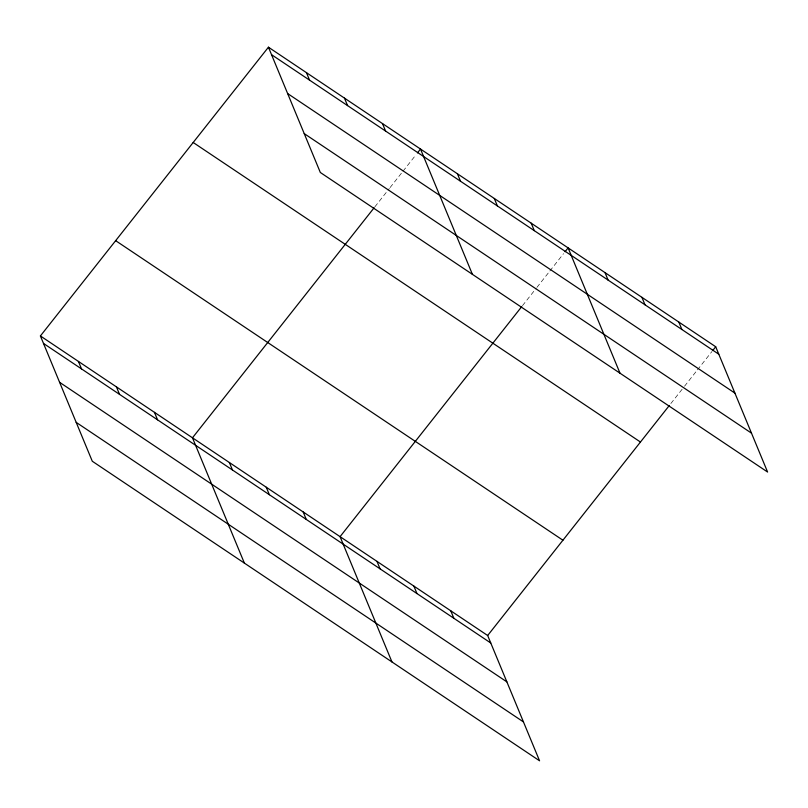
<?xml version="1.0" encoding="UTF-8"?>
<svg xmlns="http://www.w3.org/2000/svg" width="808" height="808" viewBox="0 0 808 808"><rect width="100%" height="100%" fill="white"/><g stroke="black" fill="none" stroke-linecap="round" stroke-linejoin="round"><path stroke-width="0.61" stroke-dasharray="4.04 3.03" d="M374.902 206.798L389.345 188.506M390.102 187.547L402.263 172.144M403.02 171.185L415.948 154.823M522.493 305.646L536.179 288.325M536.936 287.365L549.107 271.963M549.864 270.993L563.54 253.672M670.852 403.535L683.78 387.173M684.538 386.214L696.698 370.811M697.455 369.852L711.899 351.561"/><path stroke-width="1.21" d="M40.4 335.956L487.668 635.512L539.562 760.803L92.294 461.247L40.4 335.956L268.438 47.197L715.706 346.753L767.6 472.044L320.332 172.488L268.438 47.197M374.144 207.757L192.476 437.805L244.369 563.095M417.463 152.894L420.503 149.046L472.407 274.336M521.736 306.616L340.067 536.663L391.961 661.954M565.065 251.743L568.105 247.894L619.999 373.185M487.668 635.512L669.337 405.464M712.666 350.601L715.706 346.753M271.538 54.681L718.807 354.227M287.638 93.556L734.906 393.112M304.232 133.613L751.501 433.159M193.183 142.491L640.451 442.037M115.655 240.673L562.923 540.219M43.501 343.44L490.769 642.996M59.6 382.315L506.869 681.871M76.194 422.372L523.463 721.928M678.801 322.038L681.901 329.512M641.905 297.324L645.006 304.808M605 272.609L608.101 280.093M531.21 223.18L534.3 230.664M494.304 198.475L497.405 205.949M457.409 173.76L460.51 181.244M382.487 123.584L385.588 131.068M344.471 98.122L347.571 105.606M306.454 72.659L309.555 80.143M450.763 610.798L453.864 618.282M413.868 586.083L416.968 593.567M376.972 561.368L380.063 568.852M303.172 511.949L306.272 519.433M266.266 487.234L269.367 494.718M229.371 462.519L232.472 470.004M154.449 412.343L157.55 419.827M116.433 386.881L119.533 394.365M78.416 361.418L81.517 368.902"/></g></svg>
